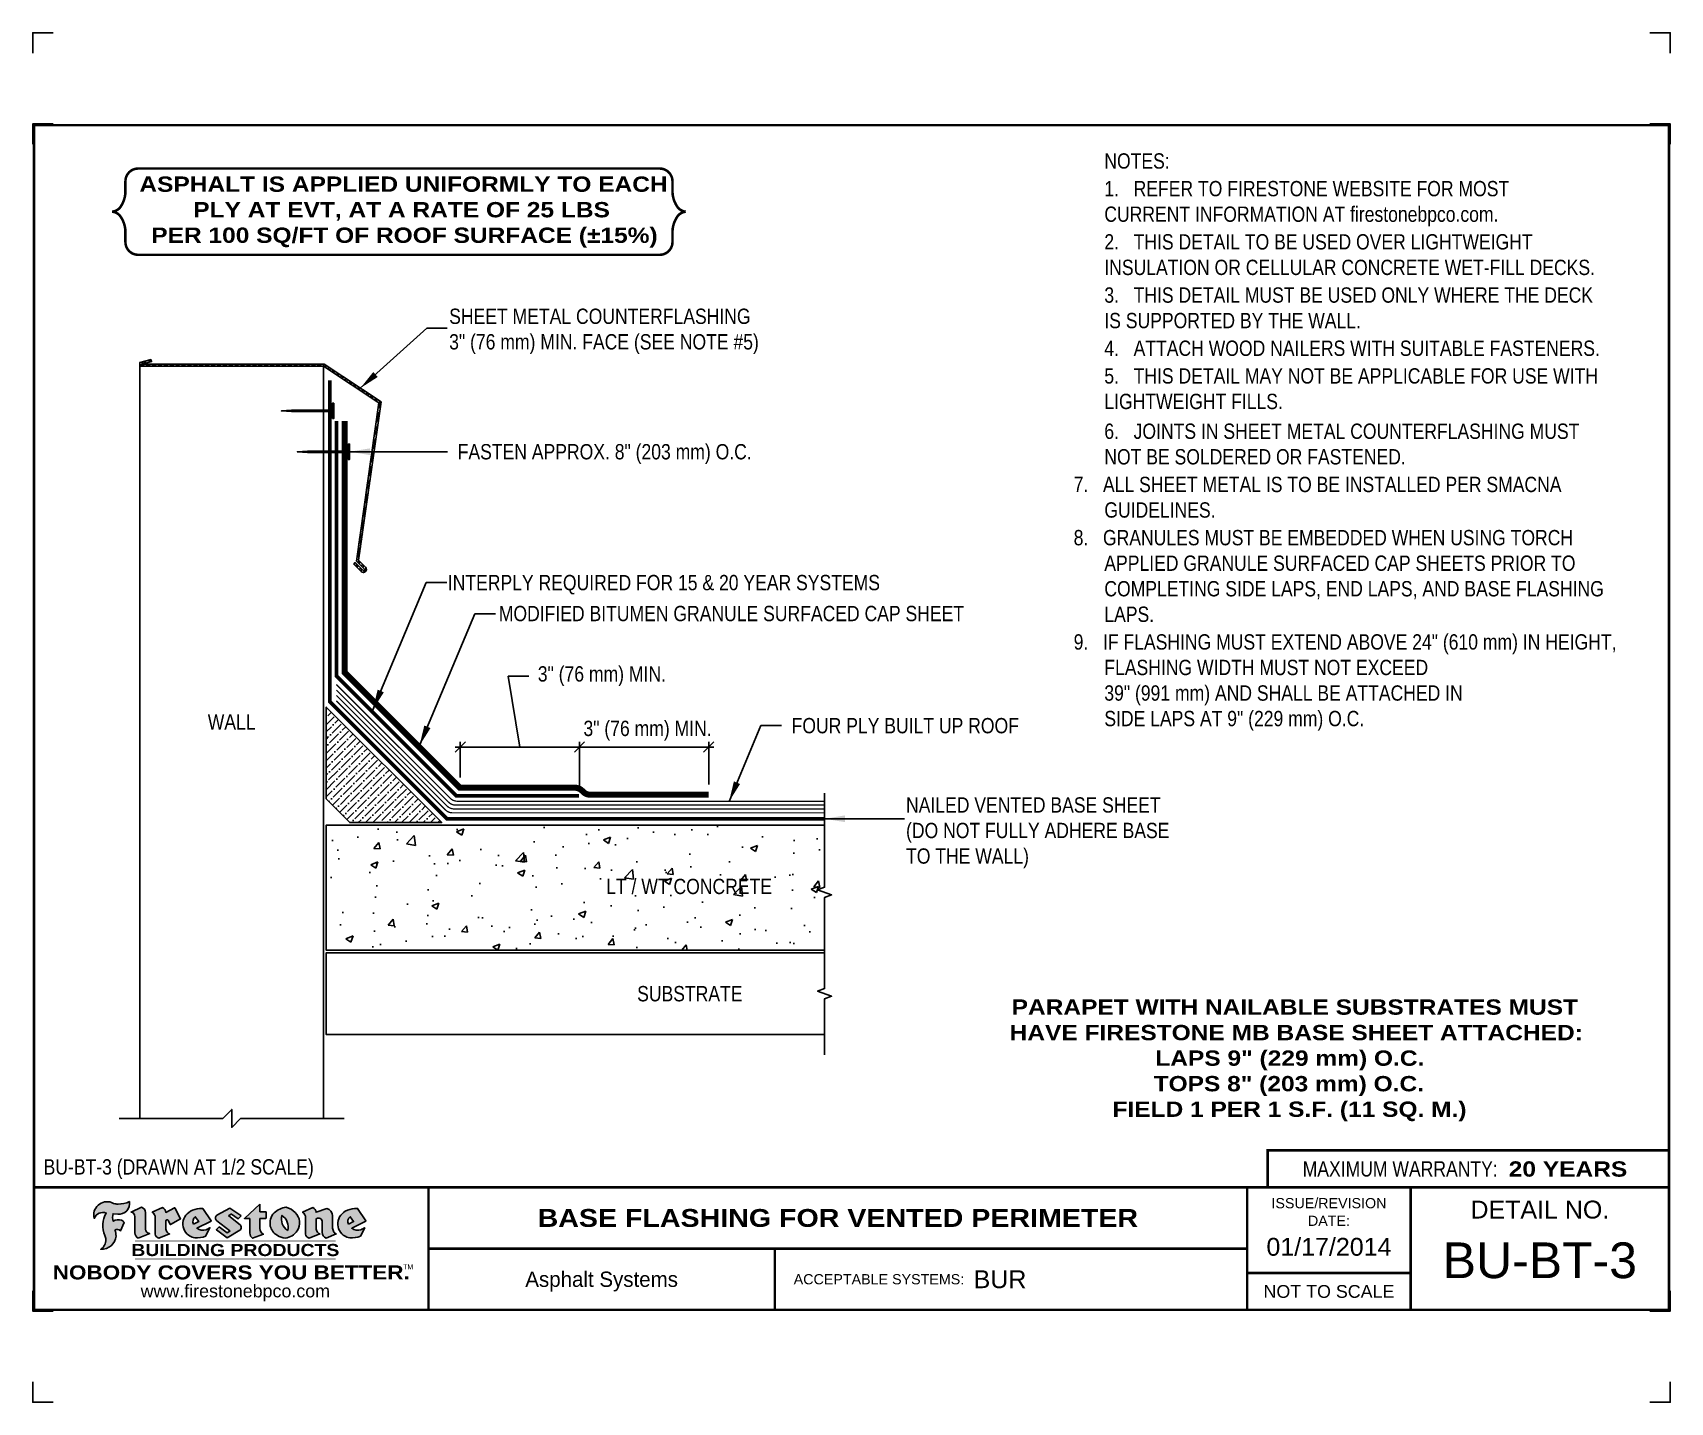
# Model space of a CAD drawing. Header units: inches. Extents: x -719.7 to -699.6, y -77.9 to -61.2.
import ezdxf
from ezdxf.enums import TextEntityAlignment as Align

# ---------------------------------------------------------------- set-up
doc = ezdxf.new("R2010")
doc.units = ezdxf.units.IN
doc.header["$LTSCALE"] = 0.5
doc.header["$MEASUREMENT"] = 0
doc.layers.get('0').update_dxf_attribs({"linetype": 'CONTINUOUS'})
doc.layers.get('DEFPOINTS').update_dxf_attribs({"linetype": 'CONTINUOUS'})
for name, color, linetype in [('FSBP-ACCESSORY-OTHER', 7, 'CONTINUOUS'), ('FSBP-ANNO-LABEL', 7, 'CONTINUOUS'), ('FSBP-ANNO-NOTE', 7, 'CONTINUOUS'), ('FSBP-COVERBOARD_CANT', 46, 'CONTINUOUS'), ('FSBP-MEMBRANE', 7, 'CONTINUOUS'), ('FSBP-SUBSTRATE-GENERIC', 9, 'CONTINUOUS'), ('FSBP-TTLB', 7, 'CONTINUOUS'), ('FSBP-TTLB-BORDER', 7, 'CONTINUOUS'), ('FSBP-TTLB-TEXT', 7, 'CONTINUOUS'), ('FSBP-WALL-CURB', 9, 'CONTINUOUS')]:
    doc.layers.add(name, color=color, linetype=linetype)
doc.styles.add('ARIAL', font='arial.ttf')
doc.styles.add('ARIAL_BOLD', font='')
doc.styles.add('ARIAL_NAR', font='ARIALN.TTF')
doc.styles.add('BANKGOTHIC', font='bgothm.ttf')
doc.styles.add('FSBP_ARIAL_NAR', font='ARIALN.TTF')
doc.styles.get('ARIAL_BOLD').set_extended_font_data('Arial Black')
doc.dimstyles.new('FSBP-DIM', dxfattribs={"dimtxt": 0.1875, "dimasz": 0.125, "dimexe": 0.0625, "dimexo": 0.125, "dimgap": 0.125, "dimtad": 0, "dimdec": 0, "dimzin": 1, "dimdsep": 46, "dimlunit": 4, "dimtxsty": 'ARIAL_NAR', "dimblk": 'OBLIQUE', "dimcen": 0.09375, "dimdle": 0.0625, "dimclrd": 256, "dimclre": 256, "dimclrt": 256, "dimadec": 0, "dimazin": 0, "dimtfac": 1, "dimtdec": 0, "dimtmove": 1, "dimatfit": 3, "dimfxl": 1, "dimtolj": 1, "dimtzin": 0, "dimlwd": -1, "dimlwe": -1, "dimarcsym": 0})
doc.dimstyles.new('FSBP-LEADER', dxfattribs={"dimtxt": 0.1875, "dimasz": 0.25, "dimexe": 0.0625, "dimexo": 0.125, "dimgap": 0.125, "dimtad": 0, "dimtih": 1, "dimtoh": 1, "dimdec": 4, "dimzin": 0, "dimdsep": 46, "dimlunit": 4, "dimtxsty": 'ARIAL_NAR', "dimcen": 0.09375, "dimclrd": 256, "dimclre": 256, "dimclrt": 256, "dimadec": 0, "dimazin": 0, "dimtfac": 1, "dimtdec": 4, "dimtofl": 0, "dimtmove": 0, "dimatfit": 3, "dimfxl": 1, "dimtolj": 1, "dimtzin": 0, "dimlwd": -1, "dimlwe": -1, "dimarcsym": 0})

# ---------------------------------------------------------------- blocks, each defined once
blk = doc.blocks.new('FSBP_HOT-DIPPED-NAIL')
at = {"layer": 'FSBP-ACCESSORY-OTHER'}
blk.add_lwpolyline([(0, 0.1875), (0, -0.1875), (-0.03125, -0.1875), (-0.03125000000005684, 0.1875)], close=True, dxfattribs=at)
blk.add_lwpolyline([(0, 0.015625), (1, 0.015625), (1.25, 0), (1, -0.015625), (0, -0.015625)], dxfattribs=at)
blk = doc.blocks.new('_OBLIQUE')
at = {"color": 0, "linetype": 'ByBlock'}
blk.add_line((-0.5, -0.5), (0.5, 0.5), dxfattribs=at)
blk = doc.blocks.new('*D6')
at = {"layer": 'DEFPOINTS', "color": 0, "transparency": 16777216}
for p in [(-714.4228837014874, -69.92994228150476), (-714.4228837014874, -70.42789943687163), (-712.9645639412012, -70.5285244368716)]:
    blk.add_point(p, dxfattribs=at)
at = {"layer": 'FSBP-ANNO-LABEL', "transparency": 16777216}
for p, q in [((-713.6937238213443, -69.92994228150476), (-713.8359276074941, -69.06292741007667)), ((-713.8359276074941, -69.06292741007667), (-713.5859276074941, -69.06292741007667)), ((-714.4228837014874, -70.30289943687163), (-714.4228837014874, -69.86744228150476)), ((-712.9645639412012, -70.4035244368716), (-712.9645639412012, -69.86744228150476)), ((-712.9020639412012, -69.92994228150476), (-714.4853837014874, -69.92994228150476))]:
    blk.add_line(p, q, dxfattribs=at)
at = {"layer": 'FSBP-ANNO-LABEL', "transparency": 16777216, "xscale": 0.125, "yscale": 0.125, "zscale": 0.125, "rotation": 180}
blk.add_blockref('_OBLIQUE', (-714.4228837014874, -69.92994228150476), dxfattribs=at)
at = {"layer": 'FSBP-ANNO-LABEL', "transparency": 16777216, "xscale": 0.125, "yscale": 0.125, "zscale": 0.125}
blk.add_blockref('_OBLIQUE', (-712.9645639412012, -69.92994228150476), dxfattribs=at)
at = {"layer": 'FSBP-ANNO-LABEL', "transparency": 16777216, "insert": (-712.6903998107683, -69.06292741007667), "char_height": 0.1875, "attachment_point": 5, "style": 'ARIAL_NAR'}
blk.add_mtext('\\A1;3" (76 mm) MIN.', dxfattribs=at)
blk = doc.blocks.new('*D7')
at = {"layer": 'DEFPOINTS', "color": 0, "transparency": 16777216}
for p in [(-712.9645639412012, -69.92994228150475), (-712.9645639412012, -70.5285244368716), (-711.3838653480725, -70.51352443687156)]:
    blk.add_point(p, dxfattribs=at)
at = {"layer": 'FSBP-ANNO-LABEL', "transparency": 16777216}
for p, q in [((-712.9645639412012, -70.4035244368716), (-712.9645639412012, -69.86744228150475)), ((-711.3838653480725, -70.38852443687156), (-711.3838653480725, -69.86744228150475)), ((-711.3213653480725, -69.92994228150475), (-713.0270639412012, -69.92994228150475))]:
    blk.add_line(p, q, dxfattribs=at)
at = {"layer": 'FSBP-ANNO-LABEL', "transparency": 16777216, "xscale": 0.125, "yscale": 0.125, "zscale": 0.125, "rotation": 180}
blk.add_blockref('_OBLIQUE', (-712.9645639412012, -69.92994228150475), dxfattribs=at)
at = {"layer": 'FSBP-ANNO-LABEL', "transparency": 16777216, "xscale": 0.125, "yscale": 0.125, "zscale": 0.125}
blk.add_blockref('_OBLIQUE', (-711.3838653480725, -69.92994228150475), dxfattribs=at)
at = {"layer": 'FSBP-ANNO-LABEL', "transparency": 16777216, "insert": (-712.1317040690541, -69.7296910719318), "char_height": 0.1875, "attachment_point": 5, "style": 'ARIAL_NAR'}
blk.add_mtext('\\A1;3" (76 mm) MIN.', dxfattribs=at)
blk = doc.blocks.new('TTLB-ASPHALT_1')
at = {"layer": 'FSBP-TTLB-TEXT'}
h = blk.add_hatch(color=1, dxfattribs=at)
edge = h.paths.add_edge_path()
edge.add_arc((1.037309769669577, -0.1982514792917272), 0.1319107607348553, 264.0410451462098, 370.3106169565175)
edge.add_arc((1.027551646585692, 0.1214293576525733), 0.3273056962876235, 270.05058356628535, 295.23459397187514, ccw=False)
edge.add_arc((1.022801957313334, -0.06680179986895496), 0.1391656561713503, 249.3281275763668, 272.0749124149863, ccw=False)
edge.add_line((0.9736743133014443, -0.1970076156048179), (0.9474927838574558, -0.1852745150568325))
edge.add_arc((0.8939498971398336, -0.3394262635682139), 0.1631857907024099, 70.84590087378872, 194.3325259843273)
edge.add_arc((0.8444260109029358, -0.4259936440910792), 0.1179914261095279, 70.96950098067128, 156.9641407594482, ccw=False)
edge.add_arc((1.153141409296893, -0.4684497516079489), 0.3110405457095052, 150.323113748316, 203.2084295854517)
edge.add_arc((0.7562495500623072, -0.6412608153899839), 0.1218587156617311, 0.8849157075190988, 24.346689398949877, ccw=False)
edge.add_arc((0.749378166569727, -0.6475258110744306), 0.1289731377238325, -58.36655102076742, 3.6216782311386737, ccw=False)
edge.add_arc((0.825669902954445, -0.5792158350996175), 0.1783301886510355, 267.2205474105585, 354.1381621173521)
edge.add_arc((0.7903121048625223, -0.6011409294291781), 0.2127878929608591, 0.9996158580669169, 21.00503380861242)
edge.add_arc((1.018807122639402, -0.5666691048185157), 0.0513639566841585, 40.821177131732725, 125.52727787225791, ccw=False)
edge.add_line((1.057676976260041, -0.5330924682126437), (1.102776947655911, -0.4308018311949837))
edge.add_arc((1.040858222524662, -0.4699705673995993), 0.07326744446031509, 32.31675181867256, 66.31481236598174)
edge.add_arc((1.03226251882532, -0.5063316993097686), 0.1102246948011782, 69.8179132332389, 125.254734720681)
edge.add_arc((1.127708877207283, -0.3689593535312383), 0.1659710644737306, 164.1569669952081, 196.5811013160487, ccw=False)
edge.add_line((0.9680425188342383, -0.3236487780942383), (1.023615334387159, -0.3294494641845773))
h = blk.add_hatch(color=1, dxfattribs=at)
edge = h.paths.add_edge_path()
edge.add_line((1.275239419159561, -0.6223407783464694), (1.415345367376062, -0.5660418822574371))
edge.add_arc((1.421019305783972, -0.5090099247487814), 0.05731350411836947, 181.9717871001989, 264.31851000495806, ccw=False)
edge.add_line((1.363739737527226, -0.5109819325197265), (1.363412352251203, -0.3102363679013962))
edge.add_arc((1.294263659668758, -0.3103491388304036), 0.06914878453844908, 0.0934405599591014, 72.42834396969012)
edge.add_line((1.315139561173908, -0.2444268274366692), (1.186839444240604, -0.3024209471341379))
edge.add_arc((1.175246268095293, -0.3585110609420923), 0.05727567197445628, -0.017399788185912257, 78.322067691347, ccw=False)
edge.add_line((1.232521937428658, -0.3585284546236807), (1.232574268422297, -0.555126496687123))
edge.add_arc((1.305699496415485, -0.5558575689677241), 0.07312888236350451, 179.4272023230205, 245.3845503102953)
h = blk.add_hatch(color=1, dxfattribs=at)
edge = h.paths.add_edge_path()
edge.add_line((1.792026821926584, -0.3839679064720229), (1.722158956877934, -0.2518542302253621))
edge.add_arc((1.720119655279632, -0.2529327078887889), 0.002306916790721916, 27.87197133405528, 117.3766794470726)
edge.add_line((1.719058846382097, -0.250884159729182), (1.610638460368705, -0.3070279753467702))
edge.add_arc((1.547088841662969, -0.306102665849437), 0.06355635479880158, 359.165808011073, 425.8793658831422)
edge.add_line((1.573061729235633, -0.2480956029480268), (1.446879247402876, -0.3051325108639702))
edge.add_arc((1.407812067100195, -0.3703571330466247), 0.07602957263902092, -3.441403975725109, 59.07992244284969, ccw=False)
edge.add_line((1.483704536400296, -0.3749210150788969), (1.483704536400296, -0.5723838140635706))
edge.add_arc((1.540537465180449, -0.5682544061150878), 0.05698275005415228, 184.1557352478595, 255.3066498366543)
edge.add_line((1.526084036778343, -0.6233736605654059), (1.657291340682093, -0.570650514527486))
edge.add_arc((1.688298576827208, -0.502139038842401), 0.07520153584805701, 207.5160880841914, 245.649226723163, ccw=False)
edge.add_arc((1.721050197024908, -0.491448816845633), 0.1093332836229113, 179.4823365255141, 204.5537900001094, ccw=False)
edge.add_line((1.611721375809452, -0.4904610114968335), (1.611721375809452, -0.4126404716788983))
edge.add_arc((1.628589765097189, -0.4141592990360436), 0.01693662875851165, 28.356188110622497, 174.8549701683584, ccw=False)
edge.add_arc((1.627340435522399, -0.4197189881350454), 0.02111886817708033, 22.216893572439517, 40.10213956426492, ccw=False)
edge.add_line((1.646891420738257, -0.4117336534413738), (1.666638796144639, -0.4549750258192233))
edge.add_arc((1.668737246926753, -0.4540167099035415), 0.002306916790685597, 204.5451281842828, 299.6323508190067)
edge.add_line((1.669877862091766, -0.4560219186518992), (1.791128135493295, -0.3870515928837648))
edge.add_line((1.791128135493295, -0.3870515928837648), (1.792026821926584, -0.3839679064720229))
h = blk.add_hatch(color=1, dxfattribs=at)
h.paths.add_polyline_path([(2.063388732080512, -0.2583237030618903, 0.02524281661523788), (2.025024361750752, -0.2610532129309178, 0.1213611957758757), (1.901773912052249, -0.3008158885520373, 0.6151668103976068), (1.93274136141747, -0.6099060679591872, 0.05306812109568645), (1.967936229862175, -0.617865745600497, 0.1150932231766138), (2.099126721549737, -0.5994933789882708), (2.151195569562105, -0.4944891916583316, -0.08755405562188731), (2.104230609512001, -0.5187113292177372, -0.265591761123442), (1.992692314386659, -0.5010701623316862), (2.165347897647223, -0.4141184325909109, 0.4518949533370738), (2.166222728871162, -0.4107679608846269)])
h.paths.add_polyline_path([(2.014217313945437, -0.4188965037300676), (1.951113654018855, -0.4515330109460507, -0.3720533890450154), (1.973177450672722, -0.3607130665457561)], flags=16)
h = blk.add_hatch(color=1, dxfattribs=at)
edge = h.paths.add_edge_path()
edge.add_arc((2.260407392426799, -0.3775796671688738), 0.0415245022322573, 123.20805433950699, 232.2027298779723, ccw=False)
edge.add_line((2.237665217914071, -0.3428366421988329), (2.393535971665983, -0.2540943745380986))
edge.add_arc((2.394677353533154, -0.2560991469722467), 0.00230691679074142, 55.64644466176969, 119.65426054492929, ccw=False)
edge.add_line((2.395979141996861, -0.2541946229174954), (2.531809646140459, -0.3470380726374032))
edge.add_arc((2.530468902927936, -0.3489153772789848), 0.00230691679070047, -42.73110123842042, 54.46613537395791, ccw=False)
edge.add_line((2.532163440279987, -0.3504807552658491), (2.498457913851155, -0.3869673252714421))
edge.add_arc((2.496763376499132, -0.385401947284592), 0.002306916790673087, 233.75270768949161, 317.26889876139137, ccw=False)
edge.add_line((2.495399362263356, -0.38726241234572), (2.413849913492982, -0.3274738082119626))
edge.add_arc((2.412485899257177, -0.3293342732731332), 0.002306916790719977, 53.75270768979654, 124.4135619297866)
edge.add_line((2.41118211687575, -0.3274311136421062), (2.382933981293377, -0.346782838468144))
edge.add_arc((2.384237763674776, -0.3486859980991568), 0.002306916790694806, 124.4135619293765, 231.8459020253658)
edge.add_line((2.382812599816248, -0.3505000469010184), (2.519899969301207, -0.4581994452042721))
edge.add_arc((2.494247019847677, -0.4908523236374407), 0.0415245022322573, -55.21225898295228, 51.84590202520451, ccw=False)
edge.add_line((2.517938320565804, -0.5249552055672808), (2.364434947484597, -0.6179520922513717))
edge.add_arc((2.363239601923482, -0.6159790200102009), 0.002306916790727131, 233.2955624372974, 301.2087215702374, ccw=False)
edge.add_line((2.361860787187538, -0.6178285429225383), (2.231266621301074, -0.5204709167214361))
edge.add_arc((2.232647938930654, -0.518623262347532), 0.002306916790697738, 135.5134179846412, 233.2179869199849, ccw=False)
edge.add_line((2.231002150870836, -0.5170067083764565), (2.262839375599356, -0.4845937328397696))
edge.add_arc((2.264485163659231, -0.4862102868108593), 0.002306916790748635, 53.03528399994502, 135.5134179853723, ccw=False)
edge.add_line((2.265872365996302, -0.4843670465239001), (2.361834678328762, -0.5565872257804898))
edge.add_arc((2.363221880665748, -0.55474398549363), 0.00230691679062697, 233.0352840000717, 302.2362632414427)
edge.add_line((2.36445241715569, -0.5566953042850713), (2.39428499383348, -0.5378823484768844))
edge.add_arc((2.393054457343538, -0.5359310296853721), 0.002306916790685158, 302.2362632406162, 412.202729876843)
edge.add_line((2.394468296066179, -0.5341081404551886), (2.234958295420142, -0.4103916733127022))
h = blk.add_hatch(color=1, dxfattribs=at)
edge = h.paths.add_edge_path()
edge.add_line((2.763460561272041, -0.2072496393923444), (2.763460561272041, -0.2969520779963801))
edge.add_arc((2.765767478062685, -0.2969520779963943), 0.00230691679065842, 179.9999999996471, 269.9999999996471)
edge.add_line((2.765767478062685, -0.2992589947870528), (2.835417693520355, -0.2992589947870528))
edge.add_arc((2.835417693520355, -0.3015659115777538), 0.002306916790701052, 0, 90, ccw=False)
edge.add_line((2.837724610311056, -0.3015659115777538), (2.837724610311056, -0.3790761307453892))
edge.add_arc((2.835417693520355, -0.3790761307453749), 0.002306916790686842, 269.99999999964706, 359.99999999964706, ccw=False)
edge.add_line((2.835417693520355, -0.3813830475360618), (2.765767478062685, -0.3813830475360618))
edge.add_arc((2.765767478062685, -0.3836899643267202), 0.00230691679065842, 90.00000000035294, 180.0000000003529)
edge.add_line((2.763460561272041, -0.3836899643267344), (2.763460561272041, -0.5033995910642801))
edge.add_arc((2.836735953378934, -0.5071368822038522), 0.07337063740681407, 177.0802527808789, 245.3249543133826)
edge.add_line((2.806105814540615, -0.5738080530967267), (2.674529557384915, -0.6226036013049594))
edge.add_arc((2.708610405062075, -0.5642984087917995), 0.0675351734460605, 177.0345319916277, 239.69264280249, ccw=False)
edge.add_line((2.641165668230087, -0.560804539009709), (2.641165668230087, -0.3836899643267344))
edge.add_arc((2.638858751439443, -0.3836899643267202), 0.00230691679065842, 359.9999999996471, 449.999999999647)
edge.add_line((2.638858751439443, -0.3813830475360618), (2.572857950769389, -0.3813830475360618))
edge.add_line((2.572857950769389, -0.3813830475360618), (2.763460561272041, -0.2072496393923444))
h = blk.add_hatch(color=1, dxfattribs=at)
edge = h.paths.add_edge_path(flags=16)
edge.add_arc((2.940363509127394, -0.4847985213681483), 0.1684614578629417, 344.5558804047865, 417.0140046669545)
edge.add_arc((3.194458079644619, -0.3883534532477739), 0.1684614578629416, 164.5558804047865, 237.0140046669546)
edge = h.paths.add_edge_path()
edge.add_arc((3.069375116502187, -0.4399344555144893), 0.1828726885096673, 136.0914512150047, 191.213418978326)
edge.add_arc((3.064939550433394, -0.4318234379590393), 0.18031488047485, 194.0167254156723, 240.666373083186)
edge.add_arc((3.098047041778983, -0.3845058757092517), 0.2378525180183701, 239.2975390661776, 264.2889872773176)
edge.add_arc((3.048844782126224, -0.419023238379296), 0.203760689247156, 277.1986764832035, 326.503572961274)
edge.add_arc((3.077739326803538, -0.434104661646515), 0.1713748657917091, 325.3768876809903, 406.3828327799087)
edge.add_arc((3.011839488065931, -0.4896144380417837), 0.257194564585, 44.2846255351977, 73.82901434867308)
edge.add_arc((3.117152499586979, -0.4983433120546721), 0.2579560664039132, 97.50292863483669, 134.1039137579027)
h = blk.add_hatch(color=1, dxfattribs=at)
edge = h.paths.add_edge_path()
edge.add_line((3.322690228557462, -0.5721896537377091), (3.322690228557462, -0.3749210150788969))
edge.add_arc((3.24679775925739, -0.3703571330465678), 0.076029572638996, 356.5585960242387, 419.0799224428129)
edge.add_line((3.285864939560099, -0.3051325108639702), (3.412047421392799, -0.2480956029480268))
edge.add_arc((3.386074533820164, -0.3061026658494939), 0.06355635479883807, 0.3962622833877276, 65.87936588318718, ccw=False)
edge.add_line((3.449629368605429, -0.3056631084210863), (3.580526418688805, -0.2593848434574539))
edge.add_arc((3.555744121700968, -0.3530904070730259), 0.09692726601172152, 2.366977007666776, 75.18615851992018, ccw=False)
edge.add_line((3.652588689330287, -0.3490873311063041), (3.652588689330287, -0.4883770011386872))
edge.add_arc((3.761877549389567, -0.4914934052703757), 0.1093332836229049, 178.3666365323574, 204.5537900000422)
edge.add_arc((3.729125929191724, -0.502183627267101), 0.07520153584796149, 207.5160880841713, 245.2240541443095)
edge.add_line((3.697611150971852, -0.5704631245385627), (3.572585913552643, -0.6207021253773775))
edge.add_arc((3.595347186007587, -0.5526356419907756), 0.0717713151919874, 180.3328587115751, 251.51018566665869, ccw=False)
edge.add_line((3.523577081955409, -0.5530525936986663), (3.523577081955409, -0.4153032515383615))
edge.add_arc((3.486319529276869, -0.4148773504126382), 0.03725998689428563, 359.3450650296066, 449.0500281941025)
edge.add_arc((3.482769874121715, -0.4419622099033518), 0.06447454900600776, 86.29402372314017, 119.8211331593848)
edge.add_line((3.450707067966732, -0.3860252459975726), (3.450707067966732, -0.4904610114968335))
edge.add_arc((3.560035889182245, -0.4914488168456472), 0.1093332836229753, 179.4823365255069, 204.5537900001023)
edge.add_arc((3.527284268984403, -0.5021390388425004), 0.07520153584796385, 207.5160880841699, 245.6492267231416)
edge.add_line((3.496277032839316, -0.570650514527486), (3.365069728935509, -0.6233736605654059))
edge.add_arc((3.379502486061938, -0.5682868177318028), 0.05694615642555721, 183.9298782390169, 255.318496325343, ccw=False)
h = blk.add_hatch(color=1, dxfattribs=at)
h.paths.add_polyline_path([(3.957695472291277, -0.2583237030618903, 0.02524281661523822), (3.919331101961575, -0.2610532129309178, 0.1085638477195505), (3.807890832595604, -0.2939221658134414, 0.6425897848490651), (3.827048101628293, -0.6099060679591872, 0.05306812109569052), (3.862242970072884, -0.617865745600497, 0.1150932231766133), (3.993433461760503, -0.5994933789882708), (4.045502309772871, -0.4944891916583316, -0.08755405562189084), (3.998537349722767, -0.5187113292177372, -0.2655917611234366), (3.886999054597368, -0.5010701623316862), (4.059654637857989, -0.4141184325909109, 0.4518949533370731), (4.060529469081928, -0.4107679608846269)])
h.paths.add_polyline_path([(3.90852405415626, -0.4188965037300676), (3.845420394229677, -0.4515330109460507, -0.3720533890450147), (3.867484190883488, -0.3607130665457561)], flags=16)
blk.add_line((16.84110496735593, 0), (20, 0))
at = {"layer": 'DEFPOINTS', "linetype": 'Continuous', "ltscale": 1.75}
for points in [[(-0.015625, 13.88083333333333), (-0.015625, 14.13083333333333), (0.234375, 14.13083333333333)], [(20.01562500000003, 13.88083333333333), (20.01562500000003, 14.13083333333333), (19.76562500000003, 14.13083333333333)], [(-0.015625, -2.380833333333342), (-0.015625, -2.630833333333342), (0.234375, -2.630833333333342)], [(20.01562500000003, -2.380833333333342), (20.01562500000003, -2.630833333333342), (19.76562500000003, -2.630833333333342)]]:
    blk.add_lwpolyline(points, dxfattribs=at)
at = {"layer": 'DEFPOINTS', "color": 1}
for points in [[(0.234375, 13.015625), (-0.015625, 13.015625), (-0.015625, 12.765625)], [(20.015625, 12.765625), (20.015625, 13.015625), (19.765625, 13.015625)], [(0.234375, -1.515625), (-0.015625, -1.515625), (-0.015625, -1.265625)], [(20.015625, -1.265625), (20.015625, -1.515625), (19.765625, -1.515625)]]:
    blk.add_lwpolyline(points, dxfattribs=at)
at = {"layer": 'FSBP-TTLB', "const_width": 0.03125}
blk.add_lwpolyline([(15.09028770518938, 0), (20, 0), (20, 0.4512598240669945), (15.09028770518938, 0.4512598240669945)], close=True, dxfattribs=at)
for points in [[(0, 0), (0, -1.5), (20, -1.5), (20, 0), (0, 0)], [(4.825208527206769, 0), (4.825208527206769, -0.75)], [(14.84028770518938, 0), (14.84028770518938, -1.5)], [(16.84110496735593, 0), (16.84110496735593, -1.5)], [(20, 0), (20, -1.5)], [(4.825208527206769, -0.75), (14.84028770518938, -0.75)], [(4.825208527206769, -0.75), (4.825208527206769, -1.5)], [(14.84028770518938, -1.048740175933006), (16.84110496735593, -1.048740175933006)]]:
    blk.add_lwpolyline(points, dxfattribs=at)
at = {"layer": 'FSBP-TTLB-BORDER', "const_width": 0.03125}
blk.add_lwpolyline([(20, 0), (20, 13), (0, 13), (0, 0)], dxfattribs=at)
at = {"layer": 'FSBP-TTLB-TEXT', "color": 1}
blk.add_line((0.7358432058323388, -0.379822754145593), (0.7358432058323388, -0.379822754145593), dxfattribs=at)
for points in [[(1.023615323725323, -0.3294494630716969, 0.5000510906601082), (1.167090420776901, -0.1746414942047778, -0.1103304102359608), (1.027840608309816, -0.2058762110801382, -0.09957876667165425), (0.9736743133014443, -0.1970076156048179), (0.9474927838574558, -0.1852745150568325, 0.5978159689075124), (0.7358432058323388, -0.379822754145593, -0.3938834584182213), (0.8828996422548698, -0.3144510229727047, 0.2349406564350952), (0.86727108227484, -0.5910237178633082, -0.1027304183841549), (0.8780937320133262, -0.6393788197974146, -0.2772692352614086), (0.8170223912655956, -0.7573362346216896, 0.3985429150902959), (1.003067614090241, -0.5974286950643517, 0.0875124847930418), (0.9889600163401155, -0.5248671157293501, -0.3874031597924062), (1.057676976260041, -0.5330924682126437), (1.102776947655911, -0.4308018311949837, 0.1494423498871741), (1.07029056398062, -0.4028746979725923, 0.2467195073738216), (0.9686394281704906, -0.4163228904100862, -0.1424285161541127), (0.9680425188342383, -0.3236487780942383), (1.023615334387159, -0.3294494641845773)], [(2.166222728871162, -0.4107679608846269), (2.063388732080512, -0.2583237030618903, 0.02524281661523788), (2.025024361750752, -0.2610532129309178, 0.1085638477195265), (1.913584092384895, -0.2939221658134414, 0.6425897848491228), (1.93274136141747, -0.6099060679591872, 0.05306812109568648), (1.967936229862175, -0.617865745600497, 0.1150932231766137), (2.099126721549737, -0.5994933789882708), (2.151195569562105, -0.4944891916583316, -0.0875540556218873), (2.104230609512001, -0.5187113292177372, -0.2655917611234418), (1.992692314386659, -0.5010701623316862), (2.165347897647223, -0.4141184325909109)], [(2.763460561272041, -0.2072496393923444), (2.763460561272041, -0.2969520779963801, 0.4142135623730958), (2.765767478062685, -0.2992589947870528), (2.835417693520355, -0.2992589947870528, -0.414213562373095), (2.837724610311056, -0.3015659115777538), (2.837724610311056, -0.3790761307453892, -0.4142135623730938), (2.835417693520355, -0.3813830475360618), (2.765767478062685, -0.3813830475360618, 0.4142135623730958), (2.763460561272041, -0.3836899643267344), (2.763460561272041, -0.5033995910642801, 0.3068985753588853), (2.806105814540615, -0.5738080530967267), (2.674529557384915, -0.6226036013049594, -0.2804194150632976), (2.641165668230087, -0.560804539009709), (2.641165668230087, -0.3836899643267344, 0.414213562373095), (2.638858751439443, -0.3813830475360618), (2.572857950769389, -0.3813830475360618), (2.763460561272041, -0.2072496393923444)], [(4.060529469081928, -0.4107679608846269), (3.957695472291277, -0.2583237030618903, 0.02524281661523788), (3.919331101961575, -0.2610532129309178, 0.1085638477195265), (3.807890832595604, -0.2939221658134414, 0.6425897848491228), (3.827048101628293, -0.6099060679591872, 0.05306812109568648), (3.862242970072884, -0.617865745600497, 0.1150932231766137), (3.993433461760503, -0.5994933789882708), (4.045502309772871, -0.4944891916583316, -0.0875540556218873), (3.998537349722767, -0.5187113292177372, -0.2655917611234418), (3.886999054597368, -0.5010701623316862), (4.059654637857989, -0.4141184325909109)], [(4.059654637857989, -0.4141184325909109, 0.4518949533370731), (4.060529469081928, -0.4107679608846269, 0.4518949533370731)]]:
    blk.add_lwpolyline(points, format="xyb", dxfattribs=at)
for points in [[(1.275239419159561, -0.6223407783464694), (1.415345367376062, -0.5660418822574371, -0.3756100036733062), (1.363739737527226, -0.5109819325197265), (1.363412352251203, -0.3102363679013962, 0.3265360292958048), (1.315139561173908, -0.2444268274366692), (1.186839444240604, -0.3024209471341379, -0.3557863980845349), (1.232521937428658, -0.3585284546236807), (1.232574268422297, -0.555126496687123, 0.2960110723418457)], [(1.792026821926584, -0.3839679064720229), (1.722158956877934, -0.2518542302253621, 0.4116839150163434), (1.719058846382097, -0.250884159729182), (1.610638460368705, -0.3070279753467702, 0.2996033003794034), (1.573061729235633, -0.2480956029480268), (1.446879247402876, -0.3051325108639702, -0.2797757560995365), (1.483704536400296, -0.3749210150788969), (1.483704536400296, -0.5723838140635706, 0.320828638474519), (1.526084036778343, -0.6233736605654059), (1.657291340682093, -0.570650514527486, -0.1679398621276611), (1.621603752698661, -0.5368819723450571, -0.1098333365370753), (1.611721375809452, -0.4904610114968335), (1.611721375809452, -0.4126404716788983, -0.743334502655012), (1.64349420176768, -0.4061152228778298, -0.07819791644735608), (1.646891420738257, -0.4117336534413738), (1.666638796144639, -0.4549750258192233, 0.4404648714563479), (1.669877862091766, -0.4560219186518992), (1.791128135493295, -0.3870515928837648)], [(1.951113654018855, -0.4515330109460507), (2.014217313945437, -0.4188965037300676), (1.973177450672722, -0.3607130665457561, 0.3720533890450154)], [(2.234958295420142, -0.4103916733127022, -0.5150044486718882), (2.237665217914071, -0.3428366421988329), (2.393535971665983, -0.2540943745380986, -0.2867822934100265), (2.395979141996861, -0.2541946229174954), (2.531809646140459, -0.3470380726374032, -0.4515027974650387), (2.532163440279987, -0.3504807552658491), (2.498457913851155, -0.3869673252714421, -0.3814439164929681), (2.495399362263356, -0.38726241234572), (2.413849913492982, -0.3274738082119626, 0.3184718635035665), (2.41118211687575, -0.3274311136421062), (2.382933981293377, -0.346782838468144, 0.5064094529656681), (2.382812599816248, -0.3505000469010184), (2.519899969301207, -0.4581994452042721, -0.5043597839115849), (2.517938320565804, -0.5249552055672808), (2.364434947484597, -0.6179520922513717, -0.3053163970316367), (2.361860787187538, -0.6178285429225383), (2.231266621301074, -0.5204709167214361, -0.4541703869768119), (2.231002150870836, -0.5170067083764565), (2.262839375599356, -0.4845937328397696, -0.3762644290664977), (2.265872365996302, -0.4843670465239001), (2.361834678328762, -0.5565872257804898, 0.3114700032088108), (2.36445241715569, -0.5566953042850713), (2.39428499383348, -0.5378823484768844, 0.520381097387146), (2.394468296066179, -0.5341081404551886)], [(2.937624918725987, -0.3131105398334029, 0.2452625673097023), (2.889993533867141, -0.4754966266250307, 0.2064059665179019), (2.976604338974084, -0.5890186876871866, 0.1094800500670344), (3.074378098474654, -0.6211778035979165, 0.2185147641853038), (3.218764944843201, -0.5314757029352819, 0.3689489483072479), (3.195959963110113, -0.3100352223135445, 0.1296305888694145), (3.0834694040758, -0.242595816912754, 0.1610736375384317)], [(3.10274193015772, -0.5296595419651595, 0.3271311138286319), (3.032079658614293, -0.3434924326507627, 0.3271311138286322)], [(3.322690228557462, -0.5721896537377091), (3.322690228557462, -0.3749210150788969, 0.2797757560995341), (3.285864939560099, -0.3051325108639702), (3.412047421392799, -0.2480956029480268, -0.2937618496109166), (3.449629368605429, -0.3056631084210863), (3.580526418688805, -0.2593848434574539, -0.3288760160581939), (3.652588689330287, -0.3490873311063041), (3.652588689330287, -0.4883770011386872, 0.114762897203527), (3.662431105063263, -0.536926560769686, 0.166032965990522), (3.697611150971852, -0.5704631245385627), (3.572585913552643, -0.6207021253773775, -0.3209557512194564), (3.523577081955409, -0.5530525936986663), (3.523577081955409, -0.4153032515383615, 0.4127061514896111), (3.48693727661589, -0.3776224848030694, 0.1473421876160361), (3.450707067966732, -0.3860252459975726), (3.450707067966732, -0.4904610114968335, 0.1098333365370753), (3.460589444855941, -0.5368819723450855, 0.1679398621276611), (3.496277032839316, -0.570650514527486), (3.365069728935509, -0.6233736605654059, -0.3219729545308964), (3.322690228557462, -0.5721896537377091, 29.1476284739)], [(3.845420394229677, -0.4515330109460507), (3.90852405415626, -0.4188965037300676), (3.867484190883488, -0.3607130665457561, 0.3720533890450154)]]:
    blk.add_lwpolyline(points, format="xyb", close=True, dxfattribs=at)
at = {"layer": 'FSBP-TTLB-TEXT'}
for points, const_width in [([(1.233926579809207, -0.6584455781731435), (3.691229482685259, -0.6584455781731577)], 0.0078125), ([(9.061522829276782, -0.75), (9.061522829276782, -1.5)], 0.03125), ([(1.233926579809207, -0.8761560960495984), (3.691229482685259, -0.8761560960495842)], 0.0078125)]:
    blk.add_lwpolyline(points, dxfattribs=dict(at, const_width=const_width))
at = {"layer": 'FSBP-TTLB-TEXT', "color": 1}
for centre, start, end in [((1.789987520328282, -0.3850463841354355), 299.6323508193319, 27.87197133380463), ((2.164310260790558, -0.412058050385383), 296.7304547840455, 34.00233684987403)]:
    blk.add_arc(centre, 0.00230691679068068, start, end, dxfattribs=at)
at = {"layer": 'FSBP-TTLB-TEXT', "style": 'ARIAL_NAR'}
blk.add_text('MAXIMUM WARRANTY:', height=0.1875, dxfattribs=at).set_placement((17.90516569312837, 0.2256299120335257), align=Align.MIDDLE_RIGHT)
at = {"layer": 'FSBP-TTLB-TEXT'}
for s, height, style, p in [('20 YEARS', 0.1875, 'ARIAL_BOLD', (18.03987100774941, 0.2240244307510579)), ('ACCEPTABLE SYSTEMS:', 0.125, 'ARIAL', (9.292812815915624, -1.125))]:
    blk.add_text(s, height=height, dxfattribs=dict(at, style=style)).set_placement(p, align=Align.MIDDLE_LEFT)
for s, height, style, p in [('ISSUE/REVISION', 0.125, 'ARIAL', (15.84069633627263, -0.1938496373466023)), ('DETAIL NO.', 0.21875, 'ARIAL', (18.42055248367797, -0.2724398367368792)), ('DATE:', 0.125, 'ARIAL', (15.84069633627263, -0.409973105348854)), ('www.firestonebpco.com', 0.15625, 'ARIAL', (2.462578031247233, -1.268657306740124)), ('Asphalt Systems', 0.1875, 'BANKGOTHIC', (6.943365678241776, -1.125)), ('NOT TO SCALE', 0.15625, 'ARIAL', (15.84069633627263, -1.274370087966503))]:
    blk.add_text(s, height=height, dxfattribs=dict(at, style=style)).set_placement(p, align=Align.MIDDLE_CENTER)
at = {"layer": 'FSBP-TTLB-TEXT', "lineweight": 18, "style": 'ARIAL_BOLD'}
blk.add_text('BUILDING PRODUCTS', height=0.1484375, dxfattribs=at).set_placement((2.462578031247233, -0.7673008371113639), align=Align.MIDDLE_CENTER)
at = {"layer": 'FSBP-TTLB-TEXT', "color": 1}
for s, height, style, p in [('NOBODY COVERS YOU BETTER.', 0.171875, 'ARIAL_BOLD', (2.412604263603384, -1.041650450587369)), ('TM', 0.0625, 'BANKGOTHIC', (4.576671173373001, -0.9725745042934193))]:
    blk.add_text(s, height=height, dxfattribs=dict(at, style=style)).set_placement(p, align=Align.MIDDLE_CENTER)
at = {"layer": 'FSBP-TTLB-TEXT'}
for tag, height, style, p in [('DETAIL_DESCP_LINE_1', 0.21875, 'ARIAL_BOLD', (9.832748116198076, -0.375)), ('ISSUE_REV_DATE', 0.21875, 'ARIAL', (15.84069633627263, -0.7282559425942452)), ('DETAIL_NUMBER', 0.4375, 'ARIAL', (18.42055248367797, -0.8931630692489421))]:
    blk.add_attdef(tag, text='', height=height, dxfattribs=dict(at, style=style)).set_placement(p, align=Align.MIDDLE_CENTER)
at = {"layer": 'FSBP-TTLB-TEXT', "style": 'ARIAL'}
blk.add_attdef('ACCPT_SYSTEMS', text='', height=0.21875, dxfattribs=at).set_placement((11.49438170418193, -1.125), align=Align.MIDDLE_LEFT)

msp = doc.modelspace()

# ---------------------------------------------------------------- hatches: boundary and pattern name
at = {"layer": 'FSBP-ACCESSORY-OTHER', "ltscale": 1.75}
h = msp.add_hatch(dxfattribs=at)
h.set_pattern_fill('STEEL', color=9, scale=0.5, angle=15, style=0)
h.set_pattern_definition([(59.99999999999999, (0, 0), (-0.05412658773652741, 0.03125000000000001), []), (59.99999999999999, (-0.008088095159453773, 0.03018518207153338), (-0.05412658773652741, 0.03125000000000001), [])])
h.paths.add_polyline_path([(-716.0867947105481, -65.24449234946673), (-718.3192852589938, -65.24449234946664), (-718.1987276014279, -65.21148332380862), (-718.2053296717943, -65.18737082358821), (-718.3442852589939, -65.22541725411621), (-718.3442852589938, -65.26949234946662), (-716.0942852589934, -65.26949234946669), (-715.4187686354243, -65.71870188375814), (-715.6925748659661, -67.65357652788101), (-715.5982651690006, -67.7478862248465, -1), (-715.6159428385303, -67.76556389437619), (-715.708750603561, -67.67275612934546), (-715.7264282730907, -67.69043379887508), (-715.63362050806, -67.78324156390588, 1), (-715.5805874994709, -67.73020855531686), (-715.6660729340313, -67.64472312075648), (-715.3917975950349, -65.7065334824784)])
at = {"layer": 'FSBP-COVERBOARD_CANT'}
h = msp.add_hatch(dxfattribs=at)
h.set_pattern_fill('ANSI36', color=256, scale=0.5, style=0)
h.set_pattern_definition([(45, (-726.5178603907489, 26.92710630815978), (0.03314563036811942, 0.1215339780164378), [0.15625, -0.03125, 0, -0.03125])])
h.paths.add_polyline_path([(-716.0630352589939, -69.44056087449846), (-716.0630352589939, -70.56556087449846), (-715.7738216966208, -70.85477443687157), (-714.6488216966208, -70.85477443687157)])
at = {"layer": 'FSBP-SUBSTRATE-GENERIC'}
h = msp.add_hatch(dxfattribs=at)
h.set_pattern_fill('AR-CONC', color=256, scale=0.125, style=0)
h.set_pattern_definition([(49.99999999999999, (-726.5178603907489, 26.92710630815978), (0.8965752282509418, -0.07844016872824389), [0.09375, -1.03125]), (355, (-726.5178603907489, 26.92710630815978), (-0.17343916701625, 0.9402401671250148), [0.075, -0.825]), (100.4514, (-726.4431457907489, 26.92056963315977), (0.723136727142527, 0.861799427576192), [0.07967523749999994, -0.8764276399999994]), (46.18420000000001, (-726.5178603907489, 27.17710630815978), (1.334051310782056, -0.2068987679112726), [0.140625, -1.546875]), (96.6356, (-726.4066894594989, 27.15986467440979), (1.168328381935879, 1.217647338625552), [0.1195128599999999, -1.314641249999999]), (351.1842, (-726.5178603907489, 27.17710630815978), (1.168327431417034, 1.217648251156656), [0.1125, -1.2375]), (21, (-726.3928603907489, 27.11460630815978), (0.7461338151480771, -0.5032736133316735), [0.09375, -1.03125]), (326.0000000000001, (-726.3928603907489, 27.11460630815978), (0.3041441649019772, 0.9064375563085663), [0.075, -0.825]), (71.4514, (-726.3306825994989, 27.07266680065979), (1.050278285726862, 0.4031631208874405), [0.07967523750000001, -0.87642764]), (37.50000000000001, (-726.5178603907489, 26.92710630815978), (0.01519981914661334, 0.4161173172891394), [0, -0.815, 0, -0.8375, 0, -0.828125]), (7.499999999999999, (-726.5178603907489, 26.92710630815978), (0.3288369218026858, 0.4930146398529503), [0, -0.4775, 0, -0.79625, 0, -0.315625]), (327.5, (-726.7966103907488, 26.92710630815978), (0.6672780452155114, -0.02819358966797475), [0, -0.3125, 0, -0.975, 0, -1.29375]), (317.5, (-726.9216103907488, 26.92710630815978), (0.7289827116779828, 0.125131227915397), [0, -0.40625, 0, -0.6475, 0, -0.91875])])
h.paths.add_polyline_path([(-709.966067979313, -70.88602443687158), (-716.0630352589939, -70.88602443687157), (-716.0630352589939, -71.13602443687157), (-716.0630352589939, -72.41727443687164), (-709.966067979313, -72.41727443687158), (-709.966067979313, -71.77097997537544), (-709.880209309955, -71.73972997537543), (-710.051926648671, -71.67722997537544), (-709.966067979313, -71.64597997537544)])
h.paths.add_polyline_path([(-712.6866717589896, -71.78147762582108), (-710.561181479317, -71.78147762582108), (-710.561181479317, -71.49044334887702), (-712.6866717589896, -71.49044334887702)], flags=24)

# ---------------------------------------------------------------- linework, layer by layer
at = {"layer": 'FSBP-ACCESSORY-OTHER', "linetype": 'Continuous'}
msp.add_lwpolyline([(-718.2053296717942, -65.18737082358822), (-718.1987276014278, -65.21148332380861), (-718.3192852589938, -65.24449234946664), (-716.0867947105481, -65.24449234946673), (-715.3917975950349, -65.70653348247842), (-715.6660729340313, -67.64472312075654), (-715.5805874994709, -67.73020855531686, -0.9999999999998995), (-715.63362050806, -67.78324156390588), (-715.7264282730906, -67.69043379887509), (-715.708750603561, -67.67275612934546), (-715.6159428385303, -67.76556389437619, 0.9999999999999999), (-715.5982651690006, -67.7478862248465), (-715.6925748659662, -67.65357652788097), (-715.4187686354243, -65.71870188375814), (-716.0942852589935, -65.2694923494667), (-718.3442852589939, -65.26949234946662), (-718.3442852589939, -65.2254172541162)], format="xyb", close=True, dxfattribs=at)
at = {"layer": 'FSBP-ANNO-NOTE', "const_width": 0.03125}
msp.add_lwpolyline([(-718.5189407917002, -63.13820889715488), (-718.5189407917002, -63.00592286617207, -0.414213562373095), (-718.3626907917002, -62.84967286617207), (-711.9831857131153, -62.84967286617207, -0.414213562373095), (-711.8269357131153, -63.00592286617207), (-711.8269357131153, -63.13820889715488, 0.1409083258157955), (-711.7684880869278, -63.3163499472579, 0.2244532195272858), (-711.6644246692149, -63.37763098735472, 0.2244532195272858), (-711.7684880869278, -63.43891202745151, 0.1409083258157939), (-711.8269357131153, -63.61705307755453), (-711.8269357131153, -63.74933910853737, -0.414213562373095), (-711.9831857131153, -63.90558910853737), (-718.3626907917002, -63.90558910853737, -0.414213562373095), (-718.5189407917002, -63.74933910853737), (-718.5189407917002, -63.61705307755453, 0.1409083258157955), (-718.5773884178876, -63.43891202745151, 0.2244532195272858), (-718.6814518356006, -63.37763098735472, 0.2244532195272858), (-718.5773884178876, -63.3163499472579, 0.1409083258157939)], format="xyb", close=True, dxfattribs=at)
msp.add_lwpolyline([(-718.5189407917002, -63.13820889715488), (-718.5189407917002, -63.00592286617207, -0.414213562373095), (-718.3626907917002, -62.84967286617207), (-711.9831857131153, -62.84967286617207, -0.414213562373095), (-711.8269357131153, -63.00592286617207), (-711.8269357131153, -63.13820889715488, 0.1409083258157955), (-711.7684880869278, -63.3163499472579, 0.2244532195272858), (-711.6644246692149, -63.37763098735472, 0.2244532195272858), (-711.7684880869278, -63.43891202745151, 0.1409083258157939), (-711.8269357131153, -63.61705307755453), (-711.8269357131153, -63.74933910853737, -0.414213562373095), (-711.9831857131153, -63.90558910853737), (-718.3626907917002, -63.90558910853737, -0.414213562373095), (-718.5189407917002, -63.74933910853737), (-718.5189407917002, -63.61705307755453, 0.1409083258157955), (-718.5773884178876, -63.43891202745151, 0.2244532195272858), (-718.6814518356006, -63.37763098735472, 0.2244532195272858), (-718.5773884178876, -63.3163499472579, 0.1409083258157939)], format="xyb", close=True, dxfattribs=at)
at = {"layer": 'FSBP-COVERBOARD_CANT'}
msp.add_lwpolyline([(-716.0630352589939, -70.56556087449846), (-715.7738216966208, -70.85477443687157), (-714.6488216966208, -70.85477443687157), (-716.0630352589939, -69.44056087449846)], close=True, dxfattribs=at)
at = {"layer": 'FSBP-MEMBRANE'}
for points, const_width in [([(-709.966067979313, -70.80789943687157), (-714.5852112620605, -70.80789943687157), (-716.0168401833336, -69.3762705155984), (-716.0168401833336, -65.44056087449846)], 0.045), ([(-712.9694903480726, -70.52852443687158), (-714.4694903480726, -70.52852443687158), (-715.9387151833336, -69.05929960161049), (-715.9387151833336, -65.94056087449846)], 0.045), ([(-716.0168401833336, -69.08613014256808), (-716.0257484175622, -69.07722190833941)], 0.015625), ([(-716.0168401833336, -69.15354467188897), (-716.0257484175622, -69.1446364376603)], 0.015625), ([(-716.0168401833336, -69.21957813327799), (-716.0257484175622, -69.21066989904932)], 0.015625), ([(-716.0168401833336, -69.28699266259888), (-716.0257484175622, -69.2780844283702)], 0.015625)]:
    msp.add_lwpolyline(points, dxfattribs=dict(at, const_width=const_width))
for points, const_width in [([(-711.3838653480725, -70.51352443687156), (-712.8320886527758, -70.51352443687156, -0.1989123673795403), (-712.9204770004242, -70.47691278451993), (-712.9328786957209, -70.46451108922325, 0.1989123673795285), (-713.0212670433691, -70.42789943687161), (-714.4278101083587, -70.4278994368716), (-715.8380901833335, -69.01761936189669), (-715.8380901833335, -65.94056087449846)], 0.075), ([(-709.966067979313, -70.59313381187164), (-714.4580598187335, -70.59313381187164, -0.1989123673796564), (-714.5464481663819, -70.55652215951994), (-715.9387151833336, -69.1642551425681)], 0.015625), ([(-709.966067979313, -70.64080308270496), (-714.477805077221, -70.64080308270496, -0.1989123673796557), (-714.5661934248693, -70.60419143035328), (-715.9387151833336, -69.23166967188897)], 0.015625), ([(-709.966067979313, -70.6874957910383), (-714.4971458302766, -70.6874957910383, -0.198912367379657), (-714.585534177925, -70.65088413868662), (-715.9387151833336, -69.29770313327799)], 0.015625), ([(-709.966067979313, -70.73516506187164), (-714.5168910887642, -70.73516506187164, -0.1989123673796563), (-714.6052794364125, -70.69855340951995), (-715.9387151833336, -69.36511766259888)], 0.015625)]:
    msp.add_lwpolyline(points, format="xyb", dxfattribs=dict(at, const_width=const_width))
at = {"layer": 'FSBP-SUBSTRATE-GENERIC'}
for q in [(-716.0630352589939, -71.13602443687157), (-709.966067979313, -70.8860244368716)]:
    msp.add_line((-716.0630352589939, -70.88602443687157), q, dxfattribs=at)
for points in [[(-709.966067979313, -72.4172744368716), (-709.966067979313, -71.77097997537544), (-709.880209309955, -71.73972997537544), (-710.051926648671, -71.67722997537544), (-709.966067979313, -71.64597997537544), (-709.966067979313, -70.4953994368716)], [(-709.966067979313, -70.8860244368716), (-716.0630352589939, -70.88602443687157), (-716.0630352589939, -72.41727443687162), (-709.966067979313, -72.4172744368716)], [(-709.966067979313, -72.44852443687171), (-716.0630352589939, -72.44852443687162), (-716.0630352589939, -73.44852443687168), (-709.966067979313, -73.44852443687165)], [(-709.966067979313, -73.69852443687165), (-709.966067979313, -73.01102443687165), (-709.880209309955, -72.97977443687165), (-710.0519266486709, -72.91727443687165), (-709.966067979313, -72.88602443687165), (-709.966067979313, -72.4172744368716)]]:
    msp.add_lwpolyline(points, dxfattribs=at)
at = {"layer": 'FSBP-WALL-CURB', "linetype": 'Continuous', "ltscale": 1.75}
for p, q in [((-716.0942852589939, -65.26949234946662), (-718.3442852589939, -65.26949234946662)), ((-718.3442852589939, -65.26949234946662), (-718.3442852589939, -74.47538123646993)), ((-716.0942852589936, -65.26949234946662), (-716.0942852589939, -74.47538123646993))]:
    msp.add_line(p, q, dxfattribs=at)
msp.add_lwpolyline([(-715.8442852589939, -74.47538123646993), (-717.1099316623412, -74.47538123646993), (-717.2192852589939, -74.58473483312261), (-717.2192852589939, -74.36602763981725), (-717.3286388556465, -74.47538123646993), (-718.5942852589939, -74.47538123646993)], dxfattribs=at)

# ---------------------------------------------------------------- block references
msp.add_blockref('TTLB-ASPHALT_1', (-719.6369736728427, -75.31840324835517)).add_auto_attribs({'DETAIL_DESCP_LINE_1': 'BASE FLASHING FOR VENTED PERIMETER', 'ACCPT_SYSTEMS': 'BUR', 'ISSUE_REV_DATE': '01/17/2014', 'DETAIL_NUMBER': 'BU-BT-3'})
at = {"xscale": 0.5, "yscale": 0.5, "zscale": 0.5, "rotation": 180}
for p in [(-715.9865276833336, -65.81556087449846), (-715.7927776833336, -66.31556087449846)]:
    msp.add_blockref('FSBP_HOT-DIPPED-NAIL', p, dxfattribs=at)

# ---------------------------------------------------------------- texts
at = {"layer": 'DEFPOINTS', "style": 'ARIAL_NAR'}
msp.add_text('BU-BT-3 (DRAWN AT 1/2 SCALE)', height=0.1875, dxfattribs=at).set_placement((-719.5198163187682, -75.06840324835517), align=Align.MIDDLE_LEFT)
at = {"layer": 'FSBP-ANNO-LABEL', "style": 'ARIAL_NAR'}
for s, p in [('FASTEN APPROX. 8" (203 mm) O.C.', (-714.454329809692, -66.31556087449846)), ('INTERPLY REQUIRED FOR 15 & 20 YEAR SYSTEMS', (-714.575328247326, -67.91721411042101)), ('FOUR PLY BUILT UP ROOF', (-710.3695641115335, -69.66814061514418))]:
    msp.add_text(s, height=0.1875, dxfattribs=at).set_placement(p, align=Align.MIDDLE_LEFT)
for s, p in [('WALL', (-717.2192852589939, -69.62243679296827)), ('LT / WT CONCRETE', (-711.6239266191534, -71.63602443687157)), ('SUBSTRATE', (-711.6147952974642, -72.94852443687157))]:
    msp.add_text(s, height=0.1875, dxfattribs=at).set_placement(p, align=Align.MIDDLE_CENTER)
at = {"layer": 'FSBP-ANNO-LABEL', "char_height": 0.1875, "attachment_point": 1, "style": 'ARIAL_NAR'}
for s, width, heights, insert in [('SHEET METAL COUNTERFLASHING\\P3" (76 mm) MIN. FACE (SEE NOTE #5){\\H1.0222x; }', 3.838321805639339, [0], (-714.5584001422901, -64.56409512999977)), ('\\pt4.5;MODIFIED BITUMEN GRANULE SURFACED CAP SHEET', 5.721206415582856, [0], (-713.9514427645092, -68.20204866672523)), ('\\pt4.5;NAILED VENTED BASE SHEET\\P(DO NOT FULLY ADHERE BASE\\PTO THE WALL)', 3.293295041617398, [1.000387602069678], (-708.9697580349942, -70.54485526592921))]:
    msp.add_mtext_dynamic_manual_height_columns(s, width=width, gutter_width=5, heights=heights, dxfattribs=dict(at, insert=insert))
at = {"layer": 'FSBP-ANNO-NOTE', "char_height": 0.1875, "attachment_point": 1}
for s, width, heights, insert, style in [('NOTES:\\P{\\H0.083333x;\\P\\pi-0.375,l0.375;}1.   REFER TO FIRESTONE WEBSITE FOR MOST \\P\\pi0;CURRENT INFORMATION AT firestonebpco.com.\\P\\pl0;{\\H0.083333x;\\P\\pi-0.375,l0.375;}2.   THIS DETAIL TO BE USED OVER LIGHTWEIGHT\\P\\pi0;INSULATION OR CELLULAR CONCRETE WET-FILL DECKS.\\P{\\H0.083333x;\\P\\pi-0.375;}3.   THIS DETAIL MUST BE USED ONLY WHERE THE DECK\\P\\pi0;IS SUPPORTED BY THE WALL.\\P{\\H0.083333x;\\P\\pi-0.375;}4.   ATTACH WOOD NAILERS WITH SUITABLE FASTENERS.\\P{\\H0.083333x;\\P}5.   THIS DETAIL MAY NOT BE APPLICABLE FOR USE WITH LIGHTWEIGHT FILLS. \\P{\\H0.083333x;\\P   \\P}6.   JOINTS IN SHEET METAL COUNTERFLASHING MUST\\P\\pi0;NOT BE SOLDERED OR FASTENED.\\P\\pi-0.375;{\\H0.083333x;\\P}7.   ALL SHEET METAL IS TO BE INSTALLED PER SMACNA GUIDELINES. \\P{\\H0.083333x;\\P}8.   GRANULES MUST BE EMBEDDED WHEN USING TORCH APPLIED GRANULE SURFACED CAP SHEETS PRIOR TO COMPLETING SIDE LAPS, END LAPS, AND BASE FLASHING LAPS.\\P{\\H0.083333x;\\P}9.   IF FLASHING MUST EXTEND ABOVE 24" (610 mm) IN HEIGHT, FLASHING WIDTH MUST NOT EXCEED \\P\\pi0;39" (991 mm) AND SHALL BE ATTACHED IN \\PSIDE LAPS AT 9" (229 mm) O.C.', 6.458020089093907, [7.880204590258362], (-706.5441083255716, -62.66313701837915), 'FSBP_ARIAL_NAR'), ('\\pi-0.29536,l0.375;ASPHALT IS APPLIED UNIFORMLY TO EACH\\P\\pi0.36383;PLY AT EVT, AT A RATE OF 25 LBS\\P\\pi-0.14981;PER 100 SQ/FT OF ROOF SURFACE (±15%)', 6.46982238162866, [0.910907846000744], (-718.4280188943226, -62.94696418939392), 'ARIAL_BOLD'), ('\\pi-0.069682,l0.375;PARAPET WITH NAILABLE SUBSTRATES MUST\\P\\pi-0.094047;HAVE FIRESTONE MB BASE SHEET ATTACHED:\\P\\pi1.688;LAPS 9" (229 mm) O.C.\\P\\pi1.667;TOPS 8" (203 mm) O.C.\\P\\pi1.1636;FIELD 1 PER 1 S.F. (11 SQ. M.)', 7.126109068008986, [1.766460265560842], (-707.9833675311322, -73.0183654907099), 'ARIAL_BOLD')]:
    msp.add_mtext_dynamic_manual_height_columns(s, width=width, gutter_width=1.09375, heights=heights, dxfattribs=dict(at, insert=insert, style=style))

# ---------------------------------------------------------------- dimensions: what is measured, and where the dimension line sits
at = {"layer": 'FSBP-ANNO-LABEL'}
for base, p1, p2, picture, middle in [((-714.4228837014874, -69.92994228150476), (-712.9645639412012, -70.5285244368716), (-714.4228837014874, -70.42789943687163), '*D6', (-713.4609276074941, -69.06292741007667)), ((-712.9645639412012, -69.92994228150475), (-711.3838653480725, -70.51352443687156), (-712.9645639412012, -70.5285244368716), '*D7', (-712.1317040690541, -69.7296910719318))]:
    dim = msp.add_linear_dim(base=base, p1=p1, p2=p2, angle=180, text='3" (76 mm) MIN.', dimstyle='FSBP-DIM', dxfattribs=at)
    dim.commit()
    dim.dimension.update_dxf_attribs({"geometry": picture, "text_midpoint": middle, "dimtype": 160})

# ---------------------------------------------------------------- leaders
for points in [[(-715.6454775338577, -65.53788448561241), (-714.8326088335701, -64.8039723771859), (-714.5826088335701, -64.8039723771859)], [(-715.7771526833336, -66.31556087449846), (-714.579329809692, -66.31556087449846)], [(-715.4926675991035, -69.47399888113725), (-714.8385487384279, -67.91721411042101), (-714.5885487384279, -67.91721411042101)], [(-714.9216916592989, -69.91239229946937), (-714.243370924067, -68.29800773764921), (-713.993370924067, -68.29800773764921)], [(-711.1346655828372, -70.59657131187168), (-710.7445641115335, -69.66814061514418), (-710.4945641115335, -69.66814061514418)], [(-709.966067979313, -70.80789943687157), (-708.9906338751364, -70.80789943687157)]]:
    msp.add_leader(points, dimstyle='FSBP-LEADER', dxfattribs=at)

doc.saveas('drawing.dxf')
